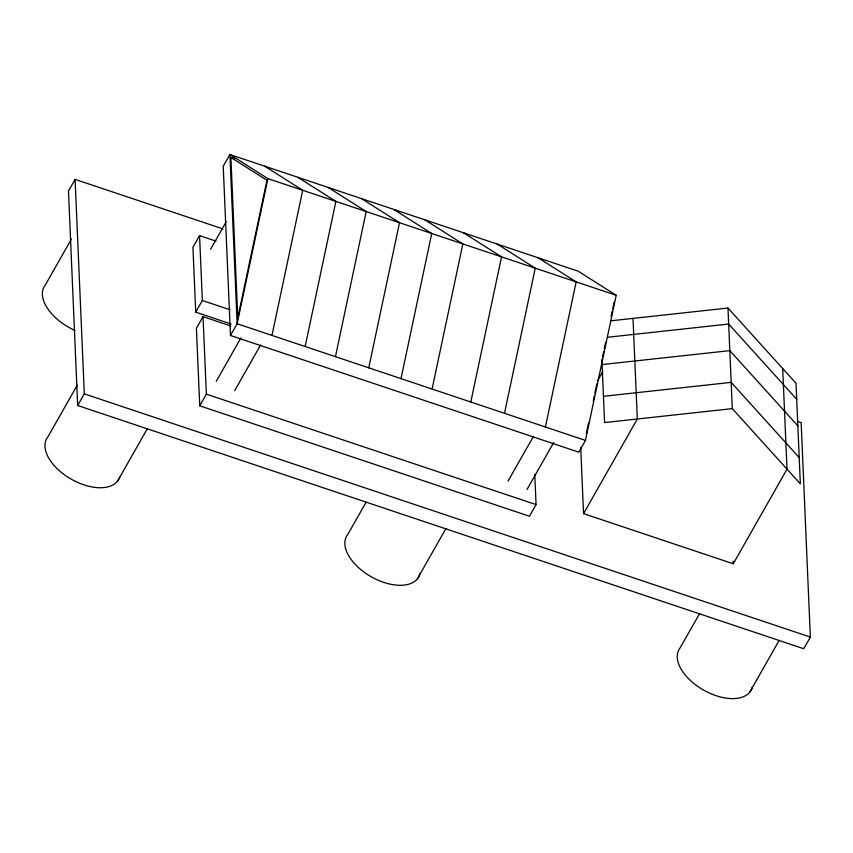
<?xml version="1.0" encoding="UTF-8"?>
<svg xmlns="http://www.w3.org/2000/svg" width="853" height="853" viewBox="0 0 853 853"><rect width="100%" height="100%" fill="white"/><g stroke="black" fill="none" stroke-linecap="round" stroke-linejoin="round"><path stroke-width="1.28" d="M585.457 440.415L237.145 323.745L229.894 154.521L267.895 178.618L237.145 323.745L230.481 335.485L578.782 452.165L585.457 440.415L616.207 295.287L578.195 271.201L229.894 154.521L223.219 166.271L230.481 335.485M271.968 335.4L302.719 190.283L264.707 166.186M305.139 346.521L335.89 201.393L297.878 177.296M335.442 356.671L366.193 211.544L328.181 187.447M368.752 367.824L399.503 222.697L361.491 198.61M401.006 378.625L431.746 233.498L393.745 209.411M432.098 389.043L462.848 243.915L424.837 219.829M470.803 402.008L501.543 256.881L463.542 232.794M504.496 413.3L535.247 268.173L497.235 244.075M545.408 427.001L576.159 281.874L538.147 257.787M586.352 433.345L588.559 422.96M593.23 400.878L594.338 395.685M594.882 393.084L596.812 383.989M602.591 356.714L603.689 351.521M604.244 348.92L605.619 342.426M611.121 316.452L612.219 311.26M612.774 308.658L614.149 302.165M222.825 228.871L75.096 179.386L68.475 191.04L77.676 405.506L803.729 648.728L810.35 637.074L801.148 422.598L797.363 421.329M71.407 239.096L45.369 284.923A41.392 23.148 29.6 0 0 74.883 330.431M77.228 385.247L47.939 436.811A41.392 23.148 29.6 0 0 71.673 479.407A41.392 23.148 29.6 0 0 119.772 477.03M77.676 405.506L84.298 393.851L75.096 179.386M215.98 241.111L199.559 235.609L192.938 247.263L195.721 312.155L231.088 324.001M210.606 249.183L226.194 221.748M195.721 312.155L202.342 300.501L199.559 235.609M230.822 325.963L203.035 316.655L196.414 328.309L199.741 405.804L529.446 516.246L536.068 504.592L534.767 474.385M117.469 481.284L147.409 428.579M199.741 405.804L206.362 394.15L203.035 316.655M216.267 381.259L240.941 337.831M234.639 390.706L260.613 344.985M366.054 502.289L347.832 534.362A41.392 23.148 29.6 0 0 372.516 577.481A41.392 23.148 29.6 0 0 419.996 573.397M417.362 578.846L446.002 528.423M508.004 481.167L533.328 436.587M527.026 489.462L553.65 442.6M597.601 380.715L602.847 371.481M782.702 368.539L787.02 469.139L733.26 563.78L583.559 513.634L637.319 418.994L633.001 318.393M699.748 613.328L680.225 647.704A41.392 23.148 29.6 0 0 704.909 690.813A41.392 23.148 29.6 0 0 752.389 686.729M749.755 692.178L779.045 640.614M610.737 320.824L727.982 308.029L796.02 383.264L800.338 483.864L732.3 408.63L727.982 308.029M607.496 337.266L728.675 324.044L796.713 399.279M602.09 364.572L729.816 350.636L797.854 425.871M603.444 396.304L731.17 382.368L799.208 457.603M732.3 408.63L604.574 422.566L601.855 359.252M230.886 157.432L266.946 180.292L237.774 317.966L230.886 157.432L234.671 158.701M267.895 178.618L616.207 295.287M202.342 300.501L230.129 309.81M206.362 394.15L536.068 504.592M84.298 393.851L810.35 637.074M733.143 561.135L733.26 563.78M580.712 447.452L583.559 513.634"/></g></svg>
